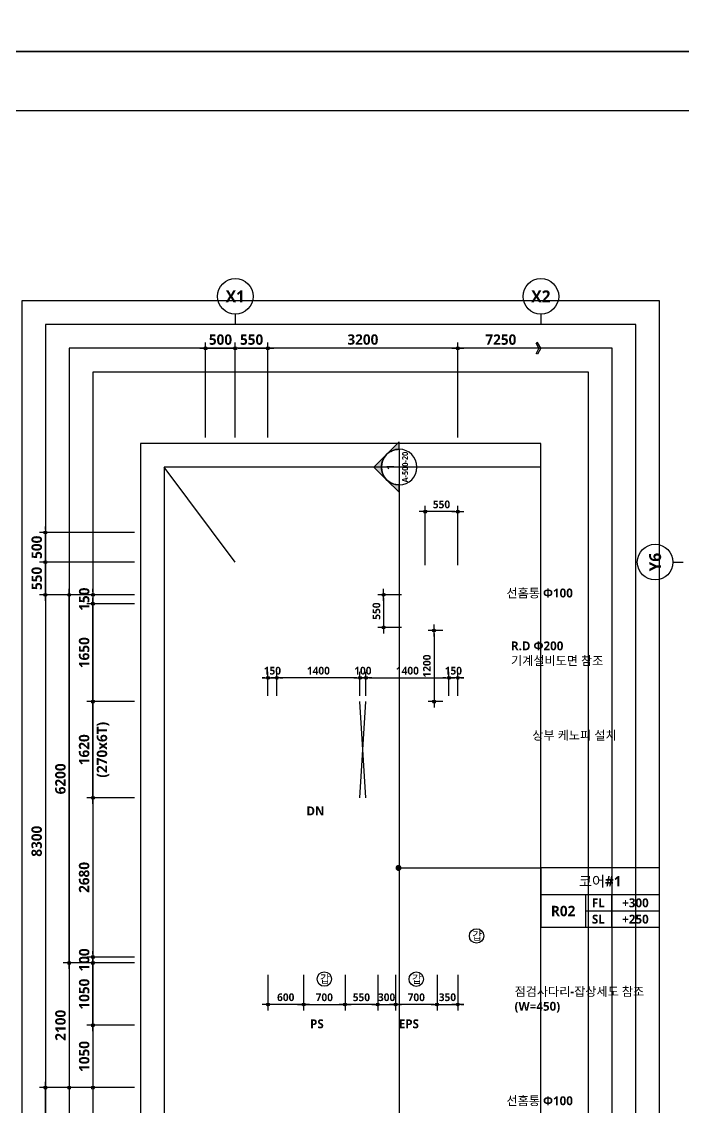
# Model space of a CAD drawing. Header units: millimetres. Extents: x -12482 to 126000, y 0 to 220200.
# Drawn here: x 98400 to 109550, y 11920 to 30200 of the extents above; entities that cross this region are included whole.
import ezdxf
from ezdxf.enums import TextEntityAlignment as Align

# ---------------------------------------------------------------- set-up
doc = ezdxf.new("R2010")
doc.units = ezdxf.units.MM
doc.header["$LTSCALE"] = 60
doc.linetypes.add('CEN', pattern=[62, 60, -1, 0, -1])
doc.layers.get('Defpoints').update_dxf_attribs({"color": 153})
for name, color, linetype in [('A-ANNO-DIM', 4, 'Continuous'), ('A-ANNO-GRA1', 7, 'Continuous'), ('A-ANNO-LEAD', 4, 'Continuous'), ('A-ANNO-SYMB', 7, 'Continuous'), ('A-ANNO-TEXT1', 7, 'Continuous'), ('A-ANNO-TEXT2', 3, 'Continuous'), ('A-ANNO-TITL', 7, 'Continuous'), ('A-FLOR-OPEN-BELO', 6, 'CEN'), ('A-ST-AXIS-BUB', 7, 'Continuous'), ('A-ST-AXIS-DIM', 7, 'Continuous'), ('AA-MKXS', 3, 'Continuous'), ('AA-MKXX', 3, 'Continuous')]:
    doc.layers.add(name, color=color, linetype=linetype)
for name, color, linetype, plot in [('Defpoint', 161, 'Continuous', False), ('G(그리드1)', 185, 'Continuous', False), ('G(그리드2)', 235, 'Continuous', False)]:
    doc.layers.add(name, color=color, linetype=linetype, plot=plot)
doc.styles.add('2020음성 1차', font='NanumGothicBold.ttf')
doc.styles.add('SAMOO', font='romans.shx', dxfattribs={"bigfont": 'whgtxt.shx'})
doc.styles.add('SH_나눔', font='')
doc.styles.add('SH_진천_나눔', font='')
doc.styles.get('SH_나눔').set_extended_font_data('NanumGothic', bold=True)
doc.styles.get('SH_진천_나눔').set_extended_font_data('NanumGothic', bold=True)
doc.dimstyles.new('SHP 50', dxfattribs={"dimscale": 50, "dimtxt": 3.5, "dimasz": 1, "dimexe": 2, "dimexo": 2, "dimgap": 1, "dimtad": 1, "dimdec": 0, "dimzin": 0, "dimdsep": 46, "dimtxsty": 'SH_진천_나눔', "dimblk": 'DIMDOT', "dimcen": 0.09, "dimclrd": 256, "dimclre": 256, "dimclrt": 3, "dimadec": 0, "dimazin": 1, "dimtfac": 1, "dimtdec": 0, "dimtix": 1, "dimtmove": 2, "dimatfit": 0, "dimldrblk": 'DIMDOT', "dimfxl": 1, "dimtolj": 1, "dimtzin": 0, "dimlwd": -1, "dimlwe": -1, "dimarcsym": 0})
doc.dimstyles.new('SHP 50내부', dxfattribs={"dimscale": 50, "dimtxt": 2.6, "dimasz": 1, "dimexe": 2, "dimexo": 2, "dimgap": 1, "dimtad": 1, "dimdec": 0, "dimzin": 0, "dimdsep": 46, "dimtxsty": '2020음성 1차', "dimblk": 'DIMDOT', "dimcen": 0.09, "dimclrd": 256, "dimclre": 256, "dimclrt": 3, "dimadec": 0, "dimazin": 1, "dimtfac": 1, "dimtdec": 0, "dimtix": 1, "dimtmove": 2, "dimatfit": 0, "dimldrblk": 'DIMDOT', "dimfxl": 1, "dimtolj": 1, "dimtzin": 0, "dimlwd": -1, "dimlwe": -1, "dimarcsym": 0})

# ---------------------------------------------------------------- blocks, each defined once
blk = doc.blocks.new('DIMDOT')
at = {"color": 0}
blk.add_line((-2, 0), (2, 0), dxfattribs=at)
for radius in [0.5, 0.25]:
    blk.add_circle((0, 0), radius, dxfattribs=at)
blk = doc.blocks.new('*D17094')
at = {"layer": 'A-ST-AXIS-DIM'}
for p, q in [((100300, 20550), (98700, 20550)), ((98800, 20500), (98800, 12300)), ((100300, 12250), (98700, 12250))]:
    blk.add_line(p, q, dxfattribs=at)
at = {"layer": 'Defpoints', "color": 0}
for p in [(100400, 20550), (98800, 12250), (100400, 12250)]:
    blk.add_point(p, dxfattribs=at)
at = {"layer": 'A-ST-AXIS-DIM', "linetype": 'ByBlock', "xscale": 50, "yscale": 50, "zscale": 50}
for p, rotation in [((98800, 20550), 90), ((98800, 12250), 270)]:
    blk.add_blockref('DIMDOT', p, dxfattribs=dict(at, rotation=rotation))
at = {"layer": 'A-ST-AXIS-DIM', "color": 3, "insert": (98653, 16400), "char_height": 175, "attachment_point": 5, "rotation": 90, "style": 'SH_진천_나눔'}
blk.add_mtext('\\A1;8300', dxfattribs=at)
blk = doc.blocks.new('*D17095')
at = {"layer": 'A-ST-AXIS-DIM'}
for p, q in [((100300, 21100), (98700, 21100)), ((98800, 20600), (98800, 21050)), ((100300, 20550), (98700, 20550))]:
    blk.add_line(p, q, dxfattribs=at)
at = {"layer": 'Defpoints', "color": 0}
for p in [(98800, 21100), (100400, 21100), (100400, 20550)]:
    blk.add_point(p, dxfattribs=at)
at = {"layer": 'A-ST-AXIS-DIM', "linetype": 'ByBlock', "xscale": 50, "yscale": 50, "zscale": 50}
for p, rotation in [((98800, 21100), 90), ((98800, 20550), 270)]:
    blk.add_blockref('DIMDOT', p, dxfattribs=dict(at, rotation=rotation))
at = {"layer": 'A-ST-AXIS-DIM', "color": 3, "insert": (98654, 20825), "char_height": 175, "attachment_point": 5, "rotation": 90, "style": 'SH_진천_나눔'}
blk.add_mtext('\\A1;550', dxfattribs=at)
blk = doc.blocks.new('*D17096')
at = {"layer": 'A-ST-AXIS-DIM'}
for p, q in [((100300, 12250), (98700, 12250)), ((98800, 9150), (98800, 12200)), ((100300, 9100), (98700, 9100))]:
    blk.add_line(p, q, dxfattribs=at)
at = {"layer": 'Defpoints', "color": 0}
for p in [(98800, 12250), (100400, 12250), (100400, 9100)]:
    blk.add_point(p, dxfattribs=at)
at = {"layer": 'A-ST-AXIS-DIM', "linetype": 'ByBlock', "xscale": 50, "yscale": 50, "zscale": 50}
for p, rotation in [((98800, 12250), 90), ((98800, 9100), 270)]:
    blk.add_blockref('DIMDOT', p, dxfattribs=dict(at, rotation=rotation))
at = {"layer": 'A-ST-AXIS-DIM', "color": 3, "insert": (98653, 10675), "char_height": 175, "attachment_point": 5, "rotation": 90, "style": 'SH_진천_나눔'}
blk.add_mtext('\\A1;3150', dxfattribs=at)
blk = doc.blocks.new('*D17098')
at = {"layer": 'A-ST-AXIS-DIM'}
for p, q in [((100300, 14350), (99100, 14350)), ((99200, 14300), (99200, 12300)), ((100300, 12250), (99100, 12250))]:
    blk.add_line(p, q, dxfattribs=at)
at = {"layer": 'Defpoints', "color": 0}
for p in [(100400, 14350), (99200, 12250), (100400, 12250)]:
    blk.add_point(p, dxfattribs=at)
at = {"layer": 'A-ST-AXIS-DIM', "linetype": 'ByBlock', "xscale": 50, "yscale": 50, "zscale": 50}
for p, rotation in [((99200, 14350), 90), ((99200, 12250), 270)]:
    blk.add_blockref('DIMDOT', p, dxfattribs=dict(at, rotation=rotation))
at = {"layer": 'A-ST-AXIS-DIM', "color": 3, "insert": (99054, 13300), "char_height": 175, "attachment_point": 5, "rotation": 90, "style": 'SH_진천_나눔'}
blk.add_mtext('\\A1;2100', dxfattribs=at)
blk = doc.blocks.new('*D17099')
at = {"layer": 'A-ST-AXIS-DIM'}
for p, q in [((100300, 20550), (99100, 20550)), ((99200, 14400), (99200, 20500)), ((100300, 14350), (99100, 14350))]:
    blk.add_line(p, q, dxfattribs=at)
at = {"layer": 'Defpoints', "color": 0}
for p in [(99200, 20550), (100400, 20550), (100400, 14350)]:
    blk.add_point(p, dxfattribs=at)
at = {"layer": 'A-ST-AXIS-DIM', "linetype": 'ByBlock', "xscale": 50, "yscale": 50, "zscale": 50}
for p, rotation in [((99200, 20550), 90), ((99200, 14350), 270)]:
    blk.add_blockref('DIMDOT', p, dxfattribs=dict(at, rotation=rotation))
at = {"layer": 'A-ST-AXIS-DIM', "color": 3, "insert": (99053, 17450), "char_height": 175, "attachment_point": 5, "rotation": 90, "style": 'SH_진천_나눔'}
blk.add_mtext('\\A1;6200', dxfattribs=at)
blk = doc.blocks.new('*D17100')
at = {"layer": 'A-ST-AXIS-DIM'}
for p, q in [((102000, 23200), (102000, 24800)), ((102050, 24700), (102500, 24700)), ((102550, 23200), (102550, 24800))]:
    blk.add_line(p, q, dxfattribs=at)
at = {"layer": 'Defpoints', "color": 0}
for p in [(102550, 24700), (102000, 23100), (102550, 23100)]:
    blk.add_point(p, dxfattribs=at)
at = {"layer": 'A-ST-AXIS-DIM', "linetype": 'ByBlock', "xscale": 50, "yscale": 50, "zscale": 50, "rotation": 180}
blk.add_blockref('DIMDOT', (102000, 24700), dxfattribs=at)
at = {"layer": 'A-ST-AXIS-DIM', "linetype": 'ByBlock', "xscale": 50, "yscale": 50, "zscale": 50}
blk.add_blockref('DIMDOT', (102550, 24700), dxfattribs=at)
at = {"layer": 'A-ST-AXIS-DIM', "color": 3, "insert": (102275, 24846), "char_height": 175, "attachment_point": 5, "style": 'SH_진천_나눔'}
blk.add_mtext('\\A1;550', dxfattribs=at)
blk = doc.blocks.new('A-ST-AXIS-BUB-1')
at = {"layer": 'A-ST-AXIS-BUB'}
blk.add_line((0, 350), (0, 0), dxfattribs=at)
blk.add_circle((0, 950), 600, dxfattribs=at)
blk = doc.blocks.new('arrow1')
at = {"color": 0}
for p, q in [((0, 0), (0.286, 0.501)), ((0, 0), (0.286, -0.501)), ((0.165, 0), (0.41, 0.429)), ((0.165, 0), (0.41, -0.429)), ((0.286, 0.501), (0.41, 0.43)), ((0.286, -0.501), (0.41, -0.43))]:
    blk.add_line(p, q, dxfattribs=at)
blk = doc.blocks.new('*D17101')
at = {"layer": 'A-ST-AXIS-DIM'}
for p, q in [((102550, 23200), (102550, 24800)), ((105700, 24700), (102600, 24700)), ((105750, 23200), (105750, 24800))]:
    blk.add_line(p, q, dxfattribs=at)
at = {"layer": 'Defpoints', "color": 0}
for p in [(102550, 24700), (102550, 23100), (105750, 23100)]:
    blk.add_point(p, dxfattribs=at)
at = {"layer": 'A-ST-AXIS-DIM', "linetype": 'ByBlock', "xscale": 50, "yscale": 50, "zscale": 50, "rotation": 180}
blk.add_blockref('DIMDOT', (102550, 24700), dxfattribs=at)
at = {"layer": 'A-ST-AXIS-DIM', "linetype": 'ByBlock', "xscale": 50, "yscale": 50, "zscale": 50}
blk.add_blockref('DIMDOT', (105750, 24700), dxfattribs=at)
at = {"layer": 'A-ST-AXIS-DIM', "color": 3, "insert": (104150, 24847), "char_height": 175, "attachment_point": 5, "style": 'SH_진천_나눔'}
blk.add_mtext('\\A1;3200', dxfattribs=at)
blk = doc.blocks.new('*D17461')
at = {"layer": 'A-ANNO-DIM'}
for p, q in [((104100, 18850), (104100, 19250)), ((104200, 18850), (104200, 19250)), ((104050, 19150), (104000, 19150)), ((104100, 19150), (104200, 19150)), ((104250, 19150), (104300, 19150))]:
    blk.add_line(p, q, dxfattribs=at)
at = {"layer": 'Defpoints', "color": 0}
for p in [(104200, 19150), (104100, 18750), (104200, 18750)]:
    blk.add_point(p, dxfattribs=at)
at = {"layer": 'A-ANNO-DIM', "linetype": 'ByBlock', "xscale": 50, "yscale": 50, "zscale": 50}
blk.add_blockref('DIMDOT', (104100, 19150), dxfattribs=at)
at = {"layer": 'A-ANNO-DIM', "linetype": 'ByBlock', "xscale": 50, "yscale": 50, "zscale": 50, "rotation": 180}
blk.add_blockref('DIMDOT', (104200, 19150), dxfattribs=at)
at = {"layer": 'A-ANNO-DIM', "color": 3, "insert": (104150, 19271), "char_height": 130, "attachment_point": 5, "style": '2020음성 1차'}
blk.add_mtext('\\A1;100', dxfattribs=at)
blk = doc.blocks.new('*D17462')
at = {"layer": 'A-ANNO-DIM'}
for p, q in [((102700, 18850), (102700, 19250)), ((104100, 18850), (104100, 19250)), ((104050, 19150), (102750, 19150))]:
    blk.add_line(p, q, dxfattribs=at)
at = {"layer": 'Defpoints', "color": 0}
for p in [(102700, 19150), (102700, 18750), (104100, 18750)]:
    blk.add_point(p, dxfattribs=at)
at = {"layer": 'A-ANNO-DIM', "linetype": 'ByBlock', "xscale": 50, "yscale": 50, "zscale": 50, "rotation": 180}
blk.add_blockref('DIMDOT', (102700, 19150), dxfattribs=at)
at = {"layer": 'A-ANNO-DIM', "linetype": 'ByBlock', "xscale": 50, "yscale": 50, "zscale": 50}
blk.add_blockref('DIMDOT', (104100, 19150), dxfattribs=at)
at = {"layer": 'A-ANNO-DIM', "color": 3, "insert": (103400, 19271), "char_height": 130, "attachment_point": 5, "style": '2020음성 1차'}
blk.add_mtext('\\A1;1400', dxfattribs=at)
blk = doc.blocks.new('*D17463')
at = {"layer": 'A-ANNO-DIM'}
for p, q in [((102550, 18850), (102550, 19250)), ((102700, 18850), (102700, 19250)), ((102500, 19150), (102450, 19150)), ((102550, 19150), (102700, 19150)), ((102750, 19150), (102800, 19150))]:
    blk.add_line(p, q, dxfattribs=at)
at = {"layer": 'Defpoints', "color": 0}
for p in [(102700, 19150), (102550, 18750), (102700, 18750)]:
    blk.add_point(p, dxfattribs=at)
at = {"layer": 'A-ANNO-DIM', "linetype": 'ByBlock', "xscale": 50, "yscale": 50, "zscale": 50}
blk.add_blockref('DIMDOT', (102550, 19150), dxfattribs=at)
at = {"layer": 'A-ANNO-DIM', "linetype": 'ByBlock', "xscale": 50, "yscale": 50, "zscale": 50, "rotation": 180}
blk.add_blockref('DIMDOT', (102700, 19150), dxfattribs=at)
at = {"layer": 'A-ANNO-DIM', "color": 3, "insert": (102625, 19271), "char_height": 130, "attachment_point": 5, "style": '2020음성 1차'}
blk.add_mtext('\\A1;150', dxfattribs=at)
blk = doc.blocks.new('*D17464')
at = {"layer": 'A-ANNO-DIM'}
for p, q in [((104200, 18850), (104200, 19250)), ((105600, 18850), (105600, 19250)), ((104250, 19150), (105550, 19150))]:
    blk.add_line(p, q, dxfattribs=at)
at = {"layer": 'Defpoints', "color": 0}
for p in [(105600, 19150), (104200, 18750), (105600, 18750)]:
    blk.add_point(p, dxfattribs=at)
at = {"layer": 'A-ANNO-DIM', "linetype": 'ByBlock', "xscale": 50, "yscale": 50, "zscale": 50, "rotation": 180}
blk.add_blockref('DIMDOT', (104200, 19150), dxfattribs=at)
at = {"layer": 'A-ANNO-DIM', "linetype": 'ByBlock', "xscale": 50, "yscale": 50, "zscale": 50}
blk.add_blockref('DIMDOT', (105600, 19150), dxfattribs=at)
at = {"layer": 'A-ANNO-DIM', "color": 3, "insert": (104900, 19271), "char_height": 130, "attachment_point": 5, "style": '2020음성 1차'}
blk.add_mtext('\\A1;1400', dxfattribs=at)
blk = doc.blocks.new('*D17465')
at = {"layer": 'A-ANNO-DIM'}
for p, q in [((105600, 18850), (105600, 19250)), ((105750, 18850), (105750, 19250)), ((105550, 19150), (105500, 19150)), ((105750, 19150), (105600, 19150)), ((105800, 19150), (105850, 19150))]:
    blk.add_line(p, q, dxfattribs=at)
at = {"layer": 'Defpoints', "color": 0}
for p in [(105600, 19150), (105600, 18750), (105750, 18750)]:
    blk.add_point(p, dxfattribs=at)
at = {"layer": 'A-ANNO-DIM', "linetype": 'ByBlock', "xscale": 50, "yscale": 50, "zscale": 50}
blk.add_blockref('DIMDOT', (105600, 19150), dxfattribs=at)
at = {"layer": 'A-ANNO-DIM', "linetype": 'ByBlock', "xscale": 50, "yscale": 50, "zscale": 50, "rotation": 180}
blk.add_blockref('DIMDOT', (105750, 19150), dxfattribs=at)
at = {"layer": 'A-ANNO-DIM', "color": 3, "insert": (105675, 19271), "char_height": 130, "attachment_point": 5, "style": '2020음성 1차'}
blk.add_mtext('\\A1;150', dxfattribs=at)
blk = doc.blocks.new('*D17619')
at = {"layer": 'A-ST-AXIS-DIM'}
for p, q in [((100300, 14350), (99500, 14350)), ((99600, 13350), (99600, 14300)), ((100300, 13300), (99500, 13300))]:
    blk.add_line(p, q, dxfattribs=at)
at = {"layer": 'Defpoints', "color": 0}
for p in [(99600, 14350), (100400, 14350), (100400, 13300)]:
    blk.add_point(p, dxfattribs=at)
at = {"layer": 'A-ST-AXIS-DIM', "linetype": 'ByBlock', "xscale": 50, "yscale": 50, "zscale": 50}
for p, rotation in [((99600, 14350), 90), ((99600, 13300), 270)]:
    blk.add_blockref('DIMDOT', p, dxfattribs=dict(at, rotation=rotation))
at = {"layer": 'A-ST-AXIS-DIM', "color": 3, "insert": (99454, 13825), "char_height": 175, "attachment_point": 5, "rotation": 90, "style": 'SH_진천_나눔'}
blk.add_mtext('\\A1;1050', dxfattribs=at)
blk = doc.blocks.new('*D17620')
at = {"layer": 'A-ST-AXIS-DIM'}
for p, q in [((100300, 13300), (99500, 13300)), ((99600, 13250), (99600, 12300)), ((100300, 12250), (99500, 12250))]:
    blk.add_line(p, q, dxfattribs=at)
at = {"layer": 'Defpoints', "color": 0}
for p in [(100400, 13300), (99600, 12250), (100400, 12250)]:
    blk.add_point(p, dxfattribs=at)
at = {"layer": 'A-ST-AXIS-DIM', "linetype": 'ByBlock', "xscale": 50, "yscale": 50, "zscale": 50}
for p, rotation in [((99600, 13300), 90), ((99600, 12250), 270)]:
    blk.add_blockref('DIMDOT', p, dxfattribs=dict(at, rotation=rotation))
at = {"layer": 'A-ST-AXIS-DIM', "color": 3, "insert": (99454, 12775), "char_height": 175, "attachment_point": 5, "rotation": 90, "style": 'SH_진천_나눔'}
blk.add_mtext('\\A1;1050', dxfattribs=at)
blk = doc.blocks.new('*D17621')
at = {"layer": 'A-ST-AXIS-DIM'}
for p, q in [((100300, 18750), (99500, 18750)), ((99600, 17180), (99600, 18700)), ((100300, 17130), (99500, 17130))]:
    blk.add_line(p, q, dxfattribs=at)
at = {"layer": 'Defpoints', "color": 0}
for p in [(99600, 18750), (100400, 18750), (100400, 17130)]:
    blk.add_point(p, dxfattribs=at)
at = {"layer": 'A-ST-AXIS-DIM', "linetype": 'ByBlock', "xscale": 50, "yscale": 50, "zscale": 50}
for p, rotation in [((99600, 18750), 90), ((99600, 17130), 270)]:
    blk.add_blockref('DIMDOT', p, dxfattribs=dict(at, rotation=rotation))
at = {"layer": 'A-ST-AXIS-DIM', "color": 3, "char_height": 175, "attachment_point": 5, "rotation": 90, "style": 'SH_진천_나눔'}
for s, insert in [('\\A1;(270x6T)', (99772, 17940)), ('\\A1;1620', (99453, 17940))]:
    blk.add_mtext(s, dxfattribs=dict(at, insert=insert))
blk = doc.blocks.new('*D17622')
at = {"layer": 'A-ST-AXIS-DIM'}
for p, q in [((100300, 20400), (99500, 20400)), ((99600, 18800), (99600, 20350)), ((100300, 18750), (99500, 18750))]:
    blk.add_line(p, q, dxfattribs=at)
at = {"layer": 'Defpoints', "color": 0}
for p in [(99600, 20400), (100400, 20400), (100400, 18750)]:
    blk.add_point(p, dxfattribs=at)
at = {"layer": 'A-ST-AXIS-DIM', "linetype": 'ByBlock', "xscale": 50, "yscale": 50, "zscale": 50}
for p, rotation in [((99600, 20400), 90), ((99600, 18750), 270)]:
    blk.add_blockref('DIMDOT', p, dxfattribs=dict(at, rotation=rotation))
at = {"layer": 'A-ST-AXIS-DIM', "color": 3, "insert": (99453, 19575), "char_height": 175, "attachment_point": 5, "rotation": 90, "style": 'SH_진천_나눔'}
blk.add_mtext('\\A1;1650', dxfattribs=at)
blk = doc.blocks.new('*D17623')
at = {"layer": 'A-ST-AXIS-DIM'}
for p, q in [((100300, 17130), (99500, 17130)), ((99600, 17080), (99600, 14500)), ((100300, 14450), (99500, 14450))]:
    blk.add_line(p, q, dxfattribs=at)
at = {"layer": 'Defpoints', "color": 0}
for p in [(100400, 17130), (99600, 14450), (100400, 14450)]:
    blk.add_point(p, dxfattribs=at)
at = {"layer": 'A-ST-AXIS-DIM', "linetype": 'ByBlock', "xscale": 50, "yscale": 50, "zscale": 50}
for p, rotation in [((99600, 17130), 90), ((99600, 14450), 270)]:
    blk.add_blockref('DIMDOT', p, dxfattribs=dict(at, rotation=rotation))
at = {"layer": 'A-ST-AXIS-DIM', "color": 3, "insert": (99453, 15790), "char_height": 175, "attachment_point": 5, "rotation": 90, "style": 'SH_진천_나눔'}
blk.add_mtext('\\A1;2680', dxfattribs=at)
blk = doc.blocks.new('*D17624')
at = {"layer": 'A-ST-AXIS-DIM'}
for p, q in [((100300, 14450), (99500, 14450)), ((99600, 14500), (99600, 14550)), ((99600, 14350), (99600, 14450)), ((100300, 14350), (99500, 14350)), ((99600, 14300), (99600, 14250))]:
    blk.add_line(p, q, dxfattribs=at)
at = {"layer": 'Defpoints', "color": 0}
for p in [(99600, 14450), (100400, 14450), (100400, 14350)]:
    blk.add_point(p, dxfattribs=at)
at = {"layer": 'A-ST-AXIS-DIM', "linetype": 'ByBlock', "xscale": 50, "yscale": 50, "zscale": 50}
for p, rotation in [((99600, 14450), 270), ((99600, 14350), 90)]:
    blk.add_blockref('DIMDOT', p, dxfattribs=dict(at, rotation=rotation))
at = {"layer": 'A-ST-AXIS-DIM', "color": 3, "insert": (99454, 14400), "char_height": 175, "attachment_point": 5, "rotation": 90, "style": 'SH_진천_나눔'}
blk.add_mtext('\\A1;100', dxfattribs=at)
blk = doc.blocks.new('*D17625')
at = {"layer": 'A-ST-AXIS-DIM'}
for p, q in [((100300, 20550), (99500, 20550)), ((99600, 20600), (99600, 20650)), ((99600, 20550), (99600, 20400)), ((100300, 20400), (99500, 20400)), ((99600, 20350), (99600, 20300))]:
    blk.add_line(p, q, dxfattribs=at)
at = {"layer": 'Defpoints', "color": 0}
for p in [(100400, 20550), (99600, 20400), (100400, 20400)]:
    blk.add_point(p, dxfattribs=at)
at = {"layer": 'A-ST-AXIS-DIM', "linetype": 'ByBlock', "xscale": 50, "yscale": 50, "zscale": 50}
for p, rotation in [((99600, 20550), 270), ((99600, 20400), 90)]:
    blk.add_blockref('DIMDOT', p, dxfattribs=dict(at, rotation=rotation))
at = {"layer": 'A-ST-AXIS-DIM', "color": 3, "insert": (99454, 20475), "char_height": 175, "attachment_point": 5, "rotation": 90, "style": 'SH_진천_나눔'}
blk.add_mtext('\\A1;150', dxfattribs=at)
blk = doc.blocks.new('*D17626')
at = {"layer": 'A-ST-AXIS-DIM'}
for p, q in [((100300, 14350), (99500, 14350)), ((99600, 13350), (99600, 14300)), ((100300, 13300), (99500, 13300))]:
    blk.add_line(p, q, dxfattribs=at)
at = {"layer": 'Defpoints', "color": 0}
for p in [(99600, 14350), (100400, 14350), (100400, 13300)]:
    blk.add_point(p, dxfattribs=at)
at = {"layer": 'A-ST-AXIS-DIM', "linetype": 'ByBlock', "xscale": 50, "yscale": 50, "zscale": 50}
for p, rotation in [((99600, 14350), 90), ((99600, 13300), 270)]:
    blk.add_blockref('DIMDOT', p, dxfattribs=dict(at, rotation=rotation))
at = {"layer": 'A-ST-AXIS-DIM', "color": 3, "insert": (99454, 13825), "char_height": 175, "attachment_point": 5, "rotation": 90, "style": 'SH_진천_나눔'}
blk.add_mtext('\\A1;1050', dxfattribs=at)
blk = doc.blocks.new('*D17627')
at = {"layer": 'A-ST-AXIS-DIM'}
for p, q in [((100300, 13300), (99500, 13300)), ((99600, 13250), (99600, 12300)), ((100300, 12250), (99500, 12250))]:
    blk.add_line(p, q, dxfattribs=at)
at = {"layer": 'Defpoints', "color": 0}
for p in [(100400, 13300), (99600, 12250), (100400, 12250)]:
    blk.add_point(p, dxfattribs=at)
at = {"layer": 'A-ST-AXIS-DIM', "linetype": 'ByBlock', "xscale": 50, "yscale": 50, "zscale": 50}
for p, rotation in [((99600, 13300), 90), ((99600, 12250), 270)]:
    blk.add_blockref('DIMDOT', p, dxfattribs=dict(at, rotation=rotation))
at = {"layer": 'A-ST-AXIS-DIM', "color": 3, "insert": (99454, 12775), "char_height": 175, "attachment_point": 5, "rotation": 90, "style": 'SH_진천_나눔'}
blk.add_mtext('\\A1;1050', dxfattribs=at)
blk = doc.blocks.new('갑종 TEXT100')
at = {"layer": 'A-ANNO-SYMB'}
blk.add_circle((0, 0), 243, dxfattribs=at)
at = {"layer": 'A-ANNO-TITL', "style": '2020음성 1차'}
blk.add_text('갑 ', height=266.7, dxfattribs=at).set_placement((67, 0), align=Align.MIDDLE_CENTER)
blk = doc.blocks.new('*D17645')
at = {"layer": 'A-ANNO-DIM'}
for p, q in [((105200, 21050), (105200, 22050)), ((105700, 21950), (105250, 21950)), ((105750, 21050), (105750, 22050))]:
    blk.add_line(p, q, dxfattribs=at)
at = {"layer": 'Defpoints', "color": 0}
for p in [(105200, 21950), (105200, 20950), (105750, 20950)]:
    blk.add_point(p, dxfattribs=at)
at = {"layer": 'A-ANNO-DIM', "linetype": 'ByBlock', "xscale": 50, "yscale": 50, "zscale": 50, "rotation": 180}
blk.add_blockref('DIMDOT', (105200, 21950), dxfattribs=at)
at = {"layer": 'A-ANNO-DIM', "linetype": 'ByBlock', "xscale": 50, "yscale": 50, "zscale": 50}
blk.add_blockref('DIMDOT', (105750, 21950), dxfattribs=at)
at = {"layer": 'A-ANNO-DIM', "color": 3, "insert": (105475, 22071), "char_height": 130, "attachment_point": 5, "style": '2020음성 1차'}
blk.add_mtext('\\A1;550', dxfattribs=at)
blk = doc.blocks.new('*D17646')
at = {"layer": 'A-ANNO-DIM'}
for p, q in [((104800, 20550), (104400, 20550)), ((104500, 20500), (104500, 20050)), ((104800, 20000), (104400, 20000))]:
    blk.add_line(p, q, dxfattribs=at)
at = {"layer": 'Defpoints', "color": 0}
for p in [(104900, 20550), (104500, 20000), (104900, 20000)]:
    blk.add_point(p, dxfattribs=at)
at = {"layer": 'A-ANNO-DIM', "linetype": 'ByBlock', "xscale": 50, "yscale": 50, "zscale": 50}
for p, rotation in [((104500, 20550), 90), ((104500, 20000), 270)]:
    blk.add_blockref('DIMDOT', p, dxfattribs=dict(at, rotation=rotation))
at = {"layer": 'A-ANNO-DIM', "color": 3, "insert": (104379, 20275), "char_height": 130, "attachment_point": 5, "rotation": 90, "style": '2020음성 1차'}
blk.add_mtext('\\A1;550', dxfattribs=at)
blk = doc.blocks.new('G$C9D92D8A7')
at = {"layer": 'A-ANNO-GRA1'}
for p, q in [((0, 11), (40, 11)), ((15, 11), (15, 0)), ((23.75, 11), (23.75, 0)), ((15, 5.5), (40, 5.5))]:
    blk.add_line(p, q, dxfattribs=at)
blk.add_lwpolyline([(0, 20), (0, 0), (40, 0), (40, 20)], close=True, dxfattribs=at)
at = {"style": '2020음성 1차'}
for tag, height, p in [('실명', 3.5, (20, 15.5)), ('실번호', 3.5, (7.5, 5.5)), ('마감레벨', 3, (31.875, 8.25)), ('구조레벨', 3, (31.875, 2.75))]:
    blk.add_attdef(tag, text='', height=height, dxfattribs=at).set_placement(p, align=Align.MIDDLE_CENTER)
at = {"layer": 'A-ANNO-TEXT1', "style": 'SH_나눔'}
for s, p in [('FL', (19.375, 8.25)), ('SL', (19.375, 2.75))]:
    blk.add_text(s, height=3, dxfattribs=at).set_placement(p, align=Align.MIDDLE)
blk = doc.blocks.new('*D17713')
at = {"layer": 'A-ST-AXIS-DIM'}
for p, q in [((101450, 24700), (101400, 24700)), ((101500, 23200), (101500, 24800)), ((101500, 24700), (102000, 24700)), ((102000, 23200), (102000, 24800)), ((102050, 24700), (102100, 24700))]:
    blk.add_line(p, q, dxfattribs=at)
at = {"layer": 'Defpoints', "color": 0}
for p in [(102000, 24700), (101500, 23100), (102000, 23100)]:
    blk.add_point(p, dxfattribs=at)
at = {"layer": 'A-ST-AXIS-DIM', "linetype": 'ByBlock', "xscale": 50, "yscale": 50, "zscale": 50}
blk.add_blockref('DIMDOT', (101500, 24700), dxfattribs=at)
at = {"layer": 'A-ST-AXIS-DIM', "linetype": 'ByBlock', "xscale": 50, "yscale": 50, "zscale": 50, "rotation": 180}
blk.add_blockref('DIMDOT', (102000, 24700), dxfattribs=at)
at = {"layer": 'A-ST-AXIS-DIM', "color": 3, "insert": (101750, 24846), "char_height": 175, "attachment_point": 5, "style": 'SH_진천_나눔'}
blk.add_mtext('\\A1;500', dxfattribs=at)
blk = doc.blocks.new('*D17721')
at = {"layer": 'A-ST-AXIS-DIM'}
for p, q in [((100300, 21600), (98700, 21600)), ((98800, 21650), (98800, 21700)), ((98800, 21100), (98800, 21600)), ((100300, 21100), (98700, 21100)), ((98800, 21050), (98800, 21000))]:
    blk.add_line(p, q, dxfattribs=at)
at = {"layer": 'Defpoints', "color": 0}
for p in [(98800, 21600), (100400, 21600), (100400, 21100)]:
    blk.add_point(p, dxfattribs=at)
at = {"layer": 'A-ST-AXIS-DIM', "linetype": 'ByBlock', "xscale": 50, "yscale": 50, "zscale": 50}
for p, rotation in [((98800, 21600), 270), ((98800, 21100), 90)]:
    blk.add_blockref('DIMDOT', p, dxfattribs=dict(at, rotation=rotation))
at = {"layer": 'A-ST-AXIS-DIM', "color": 3, "insert": (98654, 21350), "char_height": 175, "attachment_point": 5, "rotation": 90, "style": 'SH_진천_나눔'}
blk.add_mtext('\\A1;500', dxfattribs=at)
blk = doc.blocks.new('*D17814')
at = {"layer": 'A-ANNO-DIM'}
for p, q in [((105500, 19950), (105250, 19950)), ((105350, 19900), (105350, 18800)), ((105500, 18750), (105250, 18750))]:
    blk.add_line(p, q, dxfattribs=at)
at = {"layer": 'Defpoints', "color": 0}
for p in [(105600, 19950), (105350, 18750), (105600, 18750)]:
    blk.add_point(p, dxfattribs=at)
at = {"layer": 'A-ANNO-DIM', "linetype": 'ByBlock', "xscale": 50, "yscale": 50, "zscale": 50}
for p, rotation in [((105350, 19950), 90), ((105350, 18750), 270)]:
    blk.add_blockref('DIMDOT', p, dxfattribs=dict(at, rotation=rotation))
at = {"layer": 'A-ANNO-DIM', "color": 3, "insert": (105229, 19350), "char_height": 130, "attachment_point": 5, "rotation": 90, "style": '2020음성 1차'}
blk.add_mtext('\\A1;1200', dxfattribs=at)
blk = doc.blocks.new('*U15082')
at = {"layer": 'AA-MKXX'}
blk.add_hatch(color=256, dxfattribs=at).paths.add_polyline_path([(48000, 600), (47790, 0), (48000, 0)])
at = {"layer": 'AA-MKXX', "linetype": 'CEN', "ltscale": 300}
blk.add_line((900, 0), (48000, 0), dxfattribs=at)
at = {"layer": 'AA-MKXX'}
blk.add_lwpolyline([(48000, 0), (48000, 600), (47790, 0)], close=True, dxfattribs=at)
blk = doc.blocks.new('*D19891')
at = {"layer": 'A-ANNO-DIM'}
for p, q in [((104400, 14150), (104400, 13550)), ((104700, 14150), (104700, 13550)), ((104350, 13650), (104300, 13650)), ((104400, 13650), (104700, 13650)), ((104750, 13650), (104800, 13650))]:
    blk.add_line(p, q, dxfattribs=at)
at = {"layer": 'Defpoints', "color": 0}
for p in [(104400, 14250), (104700, 14250), (104700, 13650)]:
    blk.add_point(p, dxfattribs=at)
at = {"layer": 'A-ANNO-DIM', "linetype": 'ByBlock', "xscale": 50, "yscale": 50, "zscale": 50}
blk.add_blockref('DIMDOT', (104400, 13650), dxfattribs=at)
at = {"layer": 'A-ANNO-DIM', "linetype": 'ByBlock', "xscale": 50, "yscale": 50, "zscale": 50, "rotation": 180}
blk.add_blockref('DIMDOT', (104700, 13650), dxfattribs=at)
at = {"layer": 'A-ANNO-DIM', "color": 3, "insert": (104550, 13772), "char_height": 130, "attachment_point": 5, "style": '2020음성 1차'}
blk.add_mtext('\\A1;300', dxfattribs=at)
blk = doc.blocks.new('*D19892')
at = {"layer": 'A-ANNO-DIM'}
for p, q in [((104700, 14150), (104700, 13550)), ((105400, 14150), (105400, 13550)), ((105350, 13650), (104750, 13650))]:
    blk.add_line(p, q, dxfattribs=at)
at = {"layer": 'Defpoints', "color": 0}
for p in [(104700, 14250), (105400, 14250), (104700, 13650)]:
    blk.add_point(p, dxfattribs=at)
at = {"layer": 'A-ANNO-DIM', "linetype": 'ByBlock', "xscale": 50, "yscale": 50, "zscale": 50, "rotation": 180}
blk.add_blockref('DIMDOT', (104700, 13650), dxfattribs=at)
at = {"layer": 'A-ANNO-DIM', "linetype": 'ByBlock', "xscale": 50, "yscale": 50, "zscale": 50}
blk.add_blockref('DIMDOT', (105400, 13650), dxfattribs=at)
at = {"layer": 'A-ANNO-DIM', "color": 3, "insert": (105050, 13771), "char_height": 130, "attachment_point": 5, "style": '2020음성 1차'}
blk.add_mtext('\\A1;700', dxfattribs=at)
blk = doc.blocks.new('*D19893')
at = {"layer": 'A-ANNO-DIM'}
for p, q in [((105400, 14150), (105400, 13550)), ((105750, 14150), (105750, 13550)), ((105350, 13650), (105300, 13650)), ((105400, 13650), (105750, 13650)), ((105800, 13650), (105850, 13650))]:
    blk.add_line(p, q, dxfattribs=at)
at = {"layer": 'Defpoints', "color": 0}
for p in [(105400, 14250), (105750, 14250), (105750, 13650)]:
    blk.add_point(p, dxfattribs=at)
at = {"layer": 'A-ANNO-DIM', "linetype": 'ByBlock', "xscale": 50, "yscale": 50, "zscale": 50}
blk.add_blockref('DIMDOT', (105400, 13650), dxfattribs=at)
at = {"layer": 'A-ANNO-DIM', "linetype": 'ByBlock', "xscale": 50, "yscale": 50, "zscale": 50, "rotation": 180}
blk.add_blockref('DIMDOT', (105750, 13650), dxfattribs=at)
at = {"layer": 'A-ANNO-DIM', "color": 3, "insert": (105575, 13772), "char_height": 130, "attachment_point": 5, "style": '2020음성 1차'}
blk.add_mtext('\\A1;350', dxfattribs=at)
blk = doc.blocks.new('*D19894')
at = {"layer": 'A-ANNO-DIM'}
for p, q in [((103850, 14150), (103850, 13550)), ((104400, 14150), (104400, 13550)), ((104350, 13650), (103900, 13650))]:
    blk.add_line(p, q, dxfattribs=at)
at = {"layer": 'Defpoints', "color": 0}
for p in [(103850, 14250), (104400, 14250), (103850, 13650)]:
    blk.add_point(p, dxfattribs=at)
at = {"layer": 'A-ANNO-DIM', "linetype": 'ByBlock', "xscale": 50, "yscale": 50, "zscale": 50, "rotation": 180}
blk.add_blockref('DIMDOT', (103850, 13650), dxfattribs=at)
at = {"layer": 'A-ANNO-DIM', "linetype": 'ByBlock', "xscale": 50, "yscale": 50, "zscale": 50}
blk.add_blockref('DIMDOT', (104400, 13650), dxfattribs=at)
at = {"layer": 'A-ANNO-DIM', "color": 3, "insert": (104125, 13771), "char_height": 130, "attachment_point": 5, "style": '2020음성 1차'}
blk.add_mtext('\\A1;550', dxfattribs=at)
blk = doc.blocks.new('*D19895')
at = {"layer": 'A-ANNO-DIM'}
for p, q in [((103150, 14150), (103150, 13550)), ((103850, 14150), (103850, 13550)), ((103200, 13650), (103800, 13650))]:
    blk.add_line(p, q, dxfattribs=at)
at = {"layer": 'Defpoints', "color": 0}
for p in [(103150, 14250), (103850, 14250), (103850, 13650)]:
    blk.add_point(p, dxfattribs=at)
at = {"layer": 'A-ANNO-DIM', "linetype": 'ByBlock', "xscale": 50, "yscale": 50, "zscale": 50, "rotation": 180}
blk.add_blockref('DIMDOT', (103150, 13650), dxfattribs=at)
at = {"layer": 'A-ANNO-DIM', "linetype": 'ByBlock', "xscale": 50, "yscale": 50, "zscale": 50}
blk.add_blockref('DIMDOT', (103850, 13650), dxfattribs=at)
at = {"layer": 'A-ANNO-DIM', "color": 3, "insert": (103500, 13771), "char_height": 130, "attachment_point": 5, "style": '2020음성 1차'}
blk.add_mtext('\\A1;700', dxfattribs=at)
blk = doc.blocks.new('*D19896')
at = {"layer": 'A-ANNO-DIM'}
for p, q in [((102550, 14150), (102550, 13550)), ((103150, 14150), (103150, 13550)), ((103100, 13650), (102600, 13650))]:
    blk.add_line(p, q, dxfattribs=at)
at = {"layer": 'Defpoints', "color": 0}
for p in [(102550, 14250), (103150, 14250), (102550, 13650)]:
    blk.add_point(p, dxfattribs=at)
at = {"layer": 'A-ANNO-DIM', "linetype": 'ByBlock', "xscale": 50, "yscale": 50, "zscale": 50, "rotation": 180}
blk.add_blockref('DIMDOT', (102550, 13650), dxfattribs=at)
at = {"layer": 'A-ANNO-DIM', "linetype": 'ByBlock', "xscale": 50, "yscale": 50, "zscale": 50}
blk.add_blockref('DIMDOT', (103150, 13650), dxfattribs=at)
at = {"layer": 'A-ANNO-DIM', "color": 3, "insert": (102850, 13772), "char_height": 130, "attachment_point": 5, "style": '2020음성 1차'}
blk.add_mtext('\\A1;600', dxfattribs=at)
blk = doc.blocks.new('*U15083')
at = {"layer": 'AA-MKXS'}
blk.add_hatch(color=3, dxfattribs=at).paths.add_polyline_path([(0, 8.49), (-4.24, 4.24, -0.414214), (4.24, 4.24)])
h = blk.add_hatch(color=3, dxfattribs=at)
h.paths.add_polyline_path([(-8.49, 0), (-6, 0, -0.198912), (-4.24, 4.24)])
h.paths.add_polyline_path([(6, 0), (8.49, 0), (4.24, 4.24, -0.198912)])
at = {"layer": 'AA-MKXS', "color": 3, "linetype": 'Continuous', "ltscale": 5}
blk.add_line((-6, 0), (6, 0), dxfattribs=at)
at = {"layer": 'AA-MKXS', "color": 3}
for points in [[(4.24, 4.24, 0.414214), (-4.24, 4.24), (0, 8.49)], [(-4.24, 4.24, 0.198912), (-6, 0), (-8.49, 0)], [(8.49, 0), (6, 0, 0.198912), (4.24, 4.24)]]:
    blk.add_lwpolyline(points, format="xyb", close=True, dxfattribs=at)
at = {"layer": 'AA-MKXS', "color": 3, "linetype": 'Continuous', "ltscale": 5}
blk.add_circle((0, 0), 6, dxfattribs=at)
at = {"layer": 'AA-MKXS', "style": 'SAMOO', "width": 0.85}
blk.add_attdef('ViewNUM', text='', height=2.5, dxfattribs=at).set_placement((0, 1), align=Align.BOTTOM_CENTER)
blk.add_attdef('SheetNUM', text='', height=2.5, dxfattribs=at).set_placement((0, -1), align=Align.TOP_CENTER)

msp = doc.modelspace()

# ---------------------------------------------------------------- linework, layer by layer
at = {"const_width": 50}
msp.add_lwpolyline([(104775, 15950, 1), (104725, 15950, 1)], format="xyb", close=True, dxfattribs=at)
msp.add_lwpolyline([(104750, 15950), (107150, 15950)])
at = {"layer": 'A-ANNO-LEAD'}
for points in [[(106175, 20975, 0, 37.5, 0), (106231.2, 20877.6, 0, 0, 0), (106403.2, 20579.7, 0, 0, 0), (106570.3, 20579.7, 0, 0, 0)], [(106250, 20085, 0, 37.5, 0), (106306.2, 19987.6, 0, 0, 0), (106478.2, 19689.7, 0, 0, 0), (106645.3, 19689.7, 0, 0, 0)], [(106525, 17640, 0, 37.5, 0), (106581.2, 17737.4, 0, 0, 0), (106839.2, 18184.3, 0, 0, 0), (107006.3, 18184.3, 0, 0, 0)], [(106311, 13475, 0, 37.5, 0), (106367.2, 13572.4, 0, 0, 0), (106539.2, 13870.3, 0, 0, 0), (106706.3, 13870.3, 0, 0, 0)], [(106175, 12425, 0, 37.5, 0), (106231.2, 12327.6, 0, 0, 0), (106403.2, 12029.7, 0, 0, 0), (106570.3, 12029.7, 0, 0, 0)]]:
    msp.add_lwpolyline(points, format="xyseb", dxfattribs=at)
at = {"layer": 'A-FLOR-OPEN-BELO'}
for p, q in [((104100, 17130), (104200, 18750)), ((104200, 17130), (104100, 18750))]:
    msp.add_line(p, q, dxfattribs=at)
at = {"layer": 'A-ST-AXIS-DIM'}
for p, q in [((105750, 23200), (105750, 24800)), ((107150, 24700), (105800, 24700))]:
    msp.add_line(p, q, dxfattribs=at)
at = {"layer": 'Defpoint'}
msp.add_line((102000, 21100), (100800, 22700), dxfattribs=at)
for points in [[(84000, 59400), (126000, 59400), (126000, 29700), (84000, 29700)], [(84000, 29700), (126000, 29700), (126000, 0), (84000, 0)], [(85000, 1000), (120500, 1000), (120500, 28700), (85000, 28700)]]:
    msp.add_lwpolyline(points, close=True, dxfattribs=at)
at = {"layer": 'Defpoints'}
for points in [[(126000, 0), (126000, 29700), (84000, 29700), (84000, 0)], [(120500, 1000), (120500, 28700), (85000, 28700), (85000, 1000)]]:
    msp.add_lwpolyline(points, close=True, dxfattribs=at)
at = {"layer": 'G(그리드1)'}
for points in [[(109150, 25500), (98400, 25500), (98400, 4200), (109150, 4200)], [(108750, 25100), (98800, 25100), (98800, 5400), (108750, 5400)], [(108350, 24700), (99200, 24700), (99200, 5800), (108350, 5800)], [(107950, 24300), (99600, 24300), (99600, 6200), (107950, 6200)], [(107150, 23100), (100400, 23100), (100400, 7000), (107150, 7000)]]:
    msp.add_lwpolyline(points, close=True, dxfattribs=at)
at = {"layer": 'G(그리드2)'}
msp.add_lwpolyline([(107150, 22700), (100800, 22700), (100800, 7400), (107150, 7400)], close=True, dxfattribs=at)

# ---------------------------------------------------------------- block references
ref = msp.add_blockref('*U15083', (104761.5, 22700), dxfattribs=dict(xscale=-50, yscale=50, zscale=50, rotation=89.99999999999955))
ref.add_attrib('SheetNUM', 'A-500-20', dxfattribs={"layer": 'AA-MKXS', "height": 100, "rotation": 90, "style": '2020음성 1차', "width": 0.8}).set_placement((104811.5, 22700), align=Align.TOP_CENTER)
ref.add_attrib('ViewNUM', '1', dxfattribs={"layer": 'AA-MKXS', "height": 125, "rotation": 90, "style": '2020음성 1차'}).set_placement((104711.5, 22700), align=Align.BOTTOM_CENTER)
at = {"xscale": -0.3333333333333333, "yscale": 0.3333333333333333, "zscale": 0.3333333333333333, "rotation": 89.99999999999967}
msp.add_blockref('*U15082', (104761.5, 23000), dxfattribs=at)
at = {"xscale": 0.5, "yscale": 0.5, "zscale": 0.5}
for p in [(106065.6, 14805), (103500, 14078.3), (105050, 14076.7)]:
    msp.add_blockref('갑종 TEXT100', p, dxfattribs=at)
at = {"layer": 'A-ANNO-TEXT1'}
ref = msp.add_blockref('G$C9D92D8A7', (107150, 14950), dxfattribs=dict(at, xscale=50, yscale=50, zscale=50))
ref.add_attrib('실명', '코어#1', dxfattribs={"layer": 'A-ANNO-TEXT2', "height": 175, "style": '2020음성 1차'}).set_placement((108150, 15725, 68666.7), align=Align.MIDDLE_CENTER)
ref.add_attrib('실번호', 'R02', dxfattribs={"layer": 'A-ANNO-TEXT2', "height": 175, "style": '2020음성 1차'}).set_placement((107525, 15225, 68666.7), align=Align.MIDDLE_CENTER)
ref.add_attrib('마감레벨', '+300', dxfattribs={"height": 150, "style": '2020음성 1차'}).set_placement((108743.7, 15362.5, 68666.7), align=Align.MIDDLE_CENTER)
ref.add_attrib('구조레벨', '+250', dxfattribs={"height": 150, "style": '2020음성 1차'}).set_placement((108743.7, 15087.5, 68666.7), align=Align.MIDDLE_CENTER)
at = {"layer": 'A-ST-AXIS-BUB', "xscale": 0.5, "yscale": 0.5, "zscale": 0.5}
for p in [(102000, 25100), (107150, 25100)]:
    msp.add_blockref('A-ST-AXIS-BUB-1', p, dxfattribs=at)
at = {"layer": 'A-ST-AXIS-BUB', "xscale": 0.5, "yscale": 0.5, "zscale": 0.5, "rotation": 90}
msp.add_blockref('A-ST-AXIS-BUB-1', (109550, 21100), dxfattribs=at)
at = {"layer": 'A-ST-AXIS-DIM'}
for name, p, xscale, yscale, zscale, rotation in [('DIMDOT', (105750, 24700), 50, 50, 50, 180), ('arrow1', (107150, 24700), 200, 200, 200, 180.0000000000131)]:
    msp.add_blockref(name, p, dxfattribs=dict(at, xscale=xscale, yscale=yscale, zscale=zscale, rotation=rotation))

# ---------------------------------------------------------------- texts
at = {"layer": 'A-ANNO-TEXT1', "style": 'SH_진천_나눔'}
for s, height, p in [('X1', 200, (102000, 25575)), ('X2', 200, (107150, 25575)), ('DN', 150, (103350, 16910)), ('PS', 150, (103375, 13325)), ('EPS', 150, (104925, 13325))]:
    msp.add_text(s, height=height, dxfattribs=at).set_placement(p, align=Align.MIDDLE_CENTER)
msp.add_text('Y6', height=200, rotation=90, dxfattribs=at).set_placement((109075, 21100), align=Align.MIDDLE_CENTER)
at = {"layer": 'A-ANNO-TEXT1', "style": '2020음성 1차'}
for s, p in [('선홈통 Φ100', (106570.3, 20579.7)), ('R.D Φ200', (106645.3, 19689.7)), ('기계설비도면 참조', (106645.3, 19439.7)), ('상부 케노피 설치', (107006.3, 18184.3)), ('점검사다리-잡상세도 참조', (106706.3, 13870.3)), ('(W=450)', (106706.3, 13620.3)), ('선홈통 Φ100', (106570.3, 12029.7))]:
    msp.add_text(s, height=150, dxfattribs=at).set_placement(p, align=Align.MIDDLE_LEFT)
at = {"layer": 'A-ST-AXIS-DIM', "color": 3, "insert": (106475, 24846), "char_height": 175, "attachment_point": 5, "style": 'SH_진천_나눔'}
msp.add_mtext('\\A1;7250', dxfattribs=at)

# ---------------------------------------------------------------- dimensions: what is measured, and where the dimension line sits
at = {"layer": 'A-ANNO-DIM'}
for base, p1, p2, angle, picture, middle in [((105200, 21950), (105750, 20950), (105200, 20950), 0, '*D17645', (105475, 22071.5)), ((104500, 20000), (104900, 20550), (104900, 20000), 90, '*D17646', (104378.5, 20275)), ((105350, 18750), (105600, 19950), (105600, 18750), 90, '*D17814', (105228.5, 19350)), ((102700, 19150), (104100, 18750), (102700, 18750), 180, '*D17462', (103400, 19271.3)), ((105600, 19150), (105750, 18750), (105600, 18750), 180, '*D17465', (105675, 19271.5)), ((102550, 13650), (103150, 14250), (102550, 14250), 180, '*D19896', (102850, 13771.7)), ((103850, 13650), (104400, 14250), (103850, 14250), 180, '*D19894', (104125, 13771.5)), ((104700, 13650), (105400, 14250), (104700, 14250), 180, '*D19892', (105050, 13771.3))]:
    dim = msp.add_linear_dim(base=base, p1=p1, p2=p2, angle=angle, dimstyle='SHP 50내부', override={"dimtxsty": '2020음성 1차', "dimldrblk": 'DIMDOT'}, dxfattribs=at)
    dim.commit()
    dim.dimension.update_dxf_attribs({"geometry": picture, "text_midpoint": middle})
for base, p1, p2, picture, middle in [((102700, 19150), (102550, 18750), (102700, 18750), '*D17463', (102625, 19271.5)), ((104200, 19150), (104100, 18750), (104200, 18750), '*D17461', (104150, 19271.3)), ((105600, 19150), (104200, 18750), (105600, 18750), '*D17464', (104900, 19271.3)), ((103850, 13650), (103150, 14250), (103850, 14250), '*D19895', (103500, 13771.3)), ((104700, 13650), (104400, 14250), (104700, 14250), '*D19891', (104550, 13771.7)), ((105750, 13650), (105400, 14250), (105750, 14250), '*D19893', (105575, 13771.7))]:
    dim = msp.add_linear_dim(base=base, p1=p1, p2=p2, dimstyle='SHP 50내부', override={"dimtxsty": '2020음성 1차', "dimldrblk": 'DIMDOT'}, dxfattribs=at)
    dim.commit()
    dim.dimension.update_dxf_attribs({"geometry": picture, "text_midpoint": middle})
at = {"layer": 'A-ST-AXIS-DIM'}
for base, p1, p2, angle, picture, middle in [((102000, 24700), (101500, 23100), (102000, 23100), 0, '*D17713', (101750, 24846.2)), ((102550, 24700), (105750, 23100), (102550, 23100), 180, '*D17101', (104150, 24846.6)), ((98800, 21600), (100400, 21100), (100400, 21600), 90, '*D17721', (98653.8, 21350)), ((98800, 21100), (100400, 20550), (100400, 21100), 90, '*D17095', (98653.8, 20825)), ((98800, 12250), (100400, 20550), (100400, 12250), 270, '*D17094', (98653.4, 16400)), ((99200, 20550), (100400, 14350), (100400, 20550), 90, '*D17099', (99053.4, 17450)), ((99200, 12250), (100400, 14350), (100400, 12250), 270, '*D17098', (99053.8, 13300)), ((98800, 12250), (100400, 9100), (100400, 12250), 90, '*D17096', (98653.4, 10675))]:
    dim = msp.add_linear_dim(base=base, p1=p1, p2=p2, angle=angle, dimstyle='SHP 50', dxfattribs=at)
    dim.commit()
    dim.dimension.update_dxf_attribs({"geometry": picture, "text_midpoint": middle})
dim = msp.add_linear_dim(base=(102550, 24700), p1=(102000, 23100), p2=(102550, 23100), dimstyle='SHP 50', dxfattribs=at)
dim.commit()
dim.dimension.update_dxf_attribs({"geometry": '*D17100', "text_midpoint": (102275, 24846.2)})
for base, p1, p2, angle, picture, middle in [((99600, 20400), (100400, 20550), (100400, 20400), 90, '*D17625', (99453.8, 20475)), ((99600, 20400), (100400, 18750), (100400, 20400), 270, '*D17622', (99453.4, 19575)), ((99600, 14450), (100400, 17130), (100400, 14450), 90, '*D17623', (99453.4, 15790)), ((99600, 14350), (100400, 13300), (100400, 14350), 270, '*D17619', (99453.8, 13825)), ((99600, 14350), (100400, 13300), (100400, 14350), 270, '*D17626', (99453.8, 13825)), ((99600, 14450), (100400, 14350), (100400, 14450), 270, '*D17624', (99454, 14400)), ((99600, 12250), (100400, 13300), (100400, 12250), 90, '*D17620', (99453.8, 12775)), ((99600, 12250), (100400, 13300), (100400, 12250), 90, '*D17627', (99453.8, 12775))]:
    dim = msp.add_linear_dim(base=base, p1=p1, p2=p2, angle=angle, dimstyle='SHP 50', override={"dimtxsty": 'SH_진천_나눔', "dimldrblk": 'DIMDOT'}, dxfattribs=at)
    dim.commit()
    dim.dimension.update_dxf_attribs({"geometry": picture, "text_midpoint": middle})
dim = msp.add_linear_dim(base=(99600, 18750), p1=(100400, 17130), p2=(100400, 18750), angle=270, text='<>\\X(270x6T)', dimstyle='SHP 50', override={"dimtxsty": 'SH_진천_나눔', "dimldrblk": 'DIMDOT'}, dxfattribs=at)
dim.commit()
dim.dimension.update_dxf_attribs({"geometry": '*D17621', "text_midpoint": (99600, 17940)})

doc.saveas('drawing.dxf')
